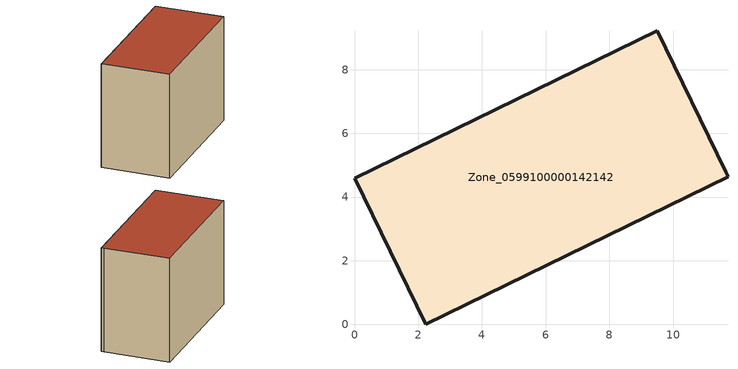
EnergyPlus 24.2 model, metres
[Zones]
Zone_0599100000142142
 floor ground (C_G): 9.5,9.23 11.65,4.79 11.73,4.64 2.24,0 0,4.59 z0
 wall outside (C_F): 11.65,4.79 9.5,9.23 0,4.59 2.24,0 11.73,4.64 11.65,4.79 z0:7.91
 roof outside (C_R): 0,4.59 2.24,0 11.73,4.64 11.65,4.79 9.5,9.23 z7.91
[BUILDING]
Pand.0599100000142142: North Axis=0; Terrain=City; Loads Convergence Tolerance Value=0.04; Temperature Convergence Tolerance Value=0.4; Solar Distribution=FullExterior; Maximum Number of Warmup Days=25; Minimum Number of Warmup Days=1
[Site:Location]
Rotterdam.The.Hague.AP_ZH_NLD Design_Conditions: Latitude=51.96; Longitude=4.45; Time Zone=1; Elevation=-4.5
[SITE:GROUNDTEMPERATURE:BUILDINGSURFACE]
18, 18, 18, 18, 18, 18, 18, 18, 18, 18, 18, 18
[MATERIAL] Thermal Absorptance=0.9; Solar Absorptance=0.7; Visible Absorptance=0.7
Name | Roughness | Thickness | Conductivity | Density | Specific Heat
G.TI.1975-1991 | MediumSmooth | 0.15 | 0.288461 | 540 | 1210
F.TI.1975-1991 | Rough | 0.3 | 0.230769 | 1920 | 840
R.TI.1975-1991 | MediumRough | 0.2 | 0.153846 | 1500 | 1000
[CONSTRUCTION]
C_G: G.TI.1975-1991
C_F: F.TI.1975-1991
C_R: R.TI.1975-1991
[ZONE]
Zone_0599100000142142: Type=1; Multiplier=1; Ceiling Height=Autocalculate; Volume=Autocalculate; Floor Area=autocalculate; Part of Total Floor Area=Yes
[ZONEINFILTRATION:DESIGNFLOWRATE]
Infil_Zone_0599100000142142: Zone or ZoneList or Space or SpaceList=Zone_0599100000142142; Schedule=AlwaysOn; Design Flow Rate Calculation Method=Flow/Area; Flow Rate per Floor Area=0.003; Constant Term Coefficient=1; Temperature Term Coefficient=0; Velocity Term Coefficient=0; Velocity Squared Term Coefficient=0
[HVACTEMPLATE:ZONE:IDEALLOADSAIRSYSTEM]
Zone_0599100000142142: Maximum Heating Supply Air Temperature=50; Minimum Cooling Supply Air Temperature=13; Maximum Heating Supply Air Humidity Ratio=0.0156; Minimum Cooling Supply Air Humidity Ratio=0.0077; Heating Limit=NoLimit; Cooling Limit=NoLimit; Dehumidification Control Type=ConstantSensibleHeatRatio; Cooling Sensible Heat Ratio=0.7; Dehumidification Setpoint=60; Humidification Control Type=None; Humidification Setpoint=30; Outdoor Air Method=None; Outdoor Air Flow Rate per Person=0.00944; Outdoor Air Flow Rate per Zone Floor Area=0; Outdoor Air Flow Rate per Zone=0; Demand Controlled Ventilation Type=None; Outdoor Air Economizer Type=NoEconomizer; Heat Recovery Type=None; Sensible Heat Recovery Effectiveness=0.7; Latent Heat Recovery Effectiveness=0.65
[ZONECONTROL:THERMOSTAT]
ThermostatControl_Zone_0599100000142142: Zone or ZoneList=Zone_0599100000142142; Control Type Schedule=DualSetpointControlType; Control 1=Thermostat_Zone_0599100000142142; Temperature Difference Between Cutout And Setpoint=0
[THERMOSTATSETPOINT:DUALSETPOINT]
Thermostat_Zone_0599100000142142: Heating Setpoint Temperature Schedule=HeatingSetpoint_Zone_0599100000142142; Cooling Setpoint Temperature Schedule=CoolingSetpoint_Zone_0599100000142142
[SCHEDULE:COMPACT]
HeatingSetpoint_Zone_0599100000142142: Through: 12/31, For: AllDays, Until: 24:00, 21
CoolingSetpoint_Zone_0599100000142142: Through: 12/31, For: AllDays, Until: 24:00, 24
DualSetpointControlType: Through: 12/31, For: AllDays, Until: 24:00, 4
AlwaysOn: Through: 12/31, For: AllDays, Until: 24:00, 1
